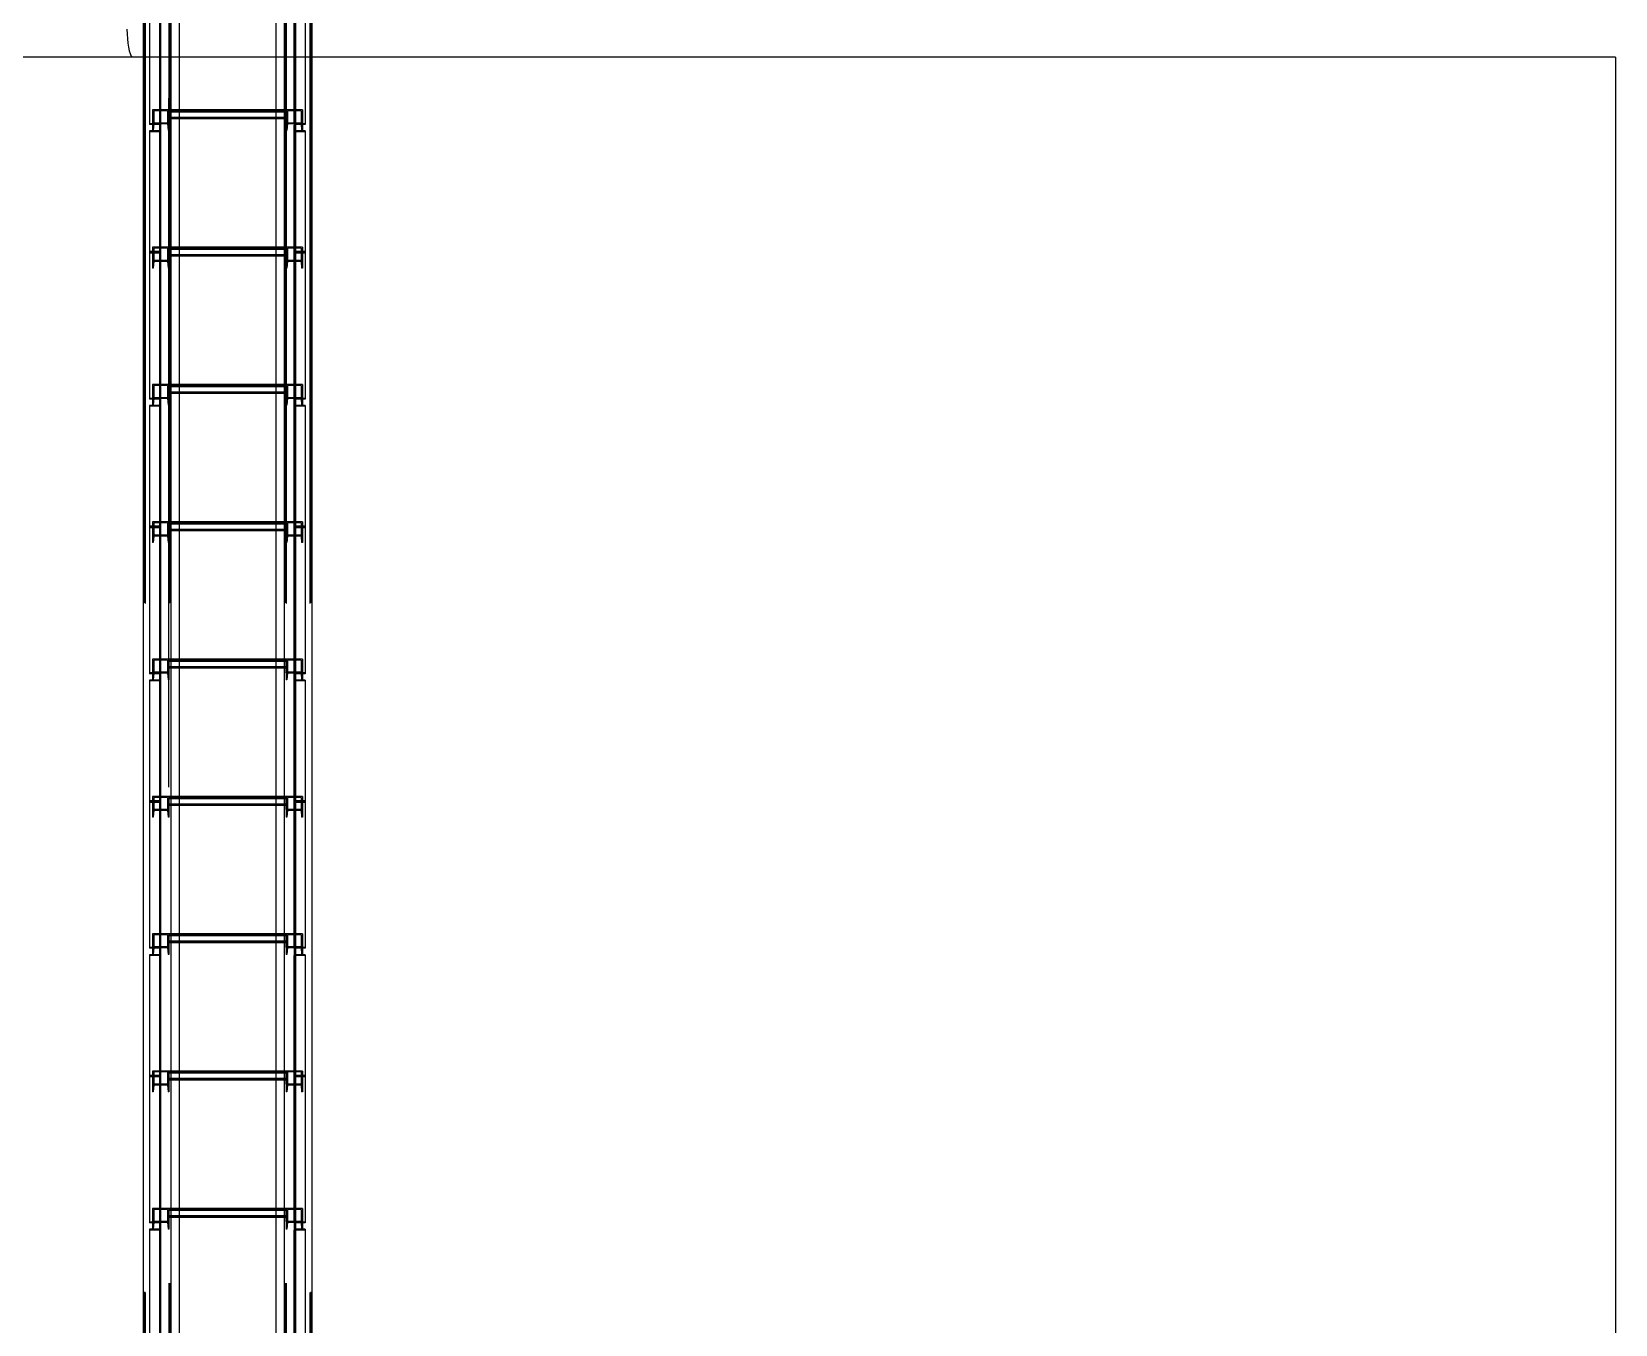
# Model space of a CAD drawing. Header units: millimetres. Extents: x 150209.93 to 150215.05, y 136675.65 to 136679.93.
# Drawn here: x 150210.7152 to 150210.9451, y 136676.9328 to 136677.1204 of the extents above; entities that cross this region are included whole.
import ezdxf

# ---------------------------------------------------------------- set-up
doc = ezdxf.new("R2010")
doc.units = ezdxf.units.MM
doc.header["$LTSCALE"] = 0.25
for name, pattern in [('XKITLINE00', [0]), ('XKITLINE02', [4, 2, -2]), ('XKITLINE03', [6, 3, -1, 1, -1])]:
    doc.linetypes.add(name, pattern=pattern)

# ---------------------------------------------------------------- blocks, each defined once
blk = doc.blocks.new('çatıı')
at = {"color": 116, "linetype": 'XKITLINE02', "true_color": 0x136734}
for p, q in [((9034.6, 7540.3), (9034.6, 5898.6)), ((9035.5, 7540.2), (9035.5, 5898.7)), ((9118.8, 7540.2), (9118.8, 5898.7)), ((9119.6, 7540.3), (9119.6, 5898.6)), ((9015.9, 7534), (9015.9, 5930.4)), ((9016.8, 7534), (9016.8, 5889.3)), ((9017.3, 7533.5), (9017.3, 5888.5)), ((9034.5, 7533.5), (9034.5, 5888.5)), ((9035.1, 7534), (9035.1, 5889.3)), ((9118.3, 7534), (9118.3, 5888.4)), ((9119.2, 7534), (9119.2, 5889.3)), ((9119.7, 7533.5), (9119.7, 5888.5)), ((9136.9, 7533.5), (9136.9, 5888.5)), ((9137.5, 7534), (9137.5, 5889.3)), ((9020.6, 7487.6), (9020.6, 7381.2)), ((9027.8, 7487), (9027.8, 7376.4)), ((9028.6, 7487.6), (9028.6, 7376.4)), ((9125.6, 7487.6), (9125.6, 7376.4)), ((9126.4, 7487), (9126.4, 7376.4)), ((9133.6, 7487.6), (9133.6, 7381.2)), ((9015.9, 7473.8), (9015.9, 7430)), ((9035.9, 7478.5), (9035.9, 7430)), ((9042.1, 7479.9), (9042.1, 5900.2)), ((9112.1, 7470.6), (9112.1, 5900.2)), ((9118.3, 7470.6), (9118.3, 7430)), ((9138.3, 7470.6), (9138.3, 7430)), ((9042.1, 7430.3), (9042.1, 7430)), ((9112.1, 7430.3), (9112.1, 7430)), ((9022.6, 7391.7), (9022.6, 7376.7)), ((9034.6, 7391.7), (9022.6, 7391.7)), ((9023.7, 7391), (9023.3, 7386.2)), ((9033.6, 7391), (9023.7, 7391)), ((9023.7, 7391), (9023.7, 7381.5)), ((9033.6, 7391), (9034, 7386.2)), ((9033.6, 7391), (9033.6, 7381.5)), ((9034.6, 7391.7), (9034.6, 7376.7)), ((9034.6, 7391.7), (9034.6, 7385.2)), ((9042.1, 7391.7), (9034.6, 7391.7)), ((9119.6, 7390.9), (9034.6, 7390.9)), ((9042.1, 7390.7), (9034.6, 7390.7)), ((9119.6, 7390.1), (9034.6, 7390.1)), ((9119.6, 7391.7), (9112.1, 7391.7)), ((9119.6, 7390.7), (9112.1, 7390.7)), ((9119.6, 7391.7), (9119.6, 7382.2)), ((9119.6, 7391.7), (9119.6, 7386.2)), ((9131.6, 7391.7), (9119.6, 7391.7)), ((9119.6, 7391.7), (9119.6, 7385.2)), ((9120.7, 7391), (9120.3, 7386.2)), ((9120.7, 7391), (9120.7, 7381.5)), ((9130.5, 7391), (9120.7, 7391)), ((9130.5, 7391), (9130.5, 7381.5)), ((9130.5, 7391), (9130.9, 7386.2)), ((9131.6, 7391.7), (9131.6, 7382.2)), ((9131.6, 7391.7), (9131.6, 7386.2)), ((9028.6, 7381.7), (9020.6, 7381.7)), ((9027.8, 7381.2), (9020.6, 7381.2)), ((9023.3, 7386.2), (9022.6, 7386.2)), ((9034.6, 7382.2), (9022.6, 7382.2)), ((9023.3, 7386.2), (9023.3, 7376.7)), ((9023.7, 7381.5), (9023.3, 7376.7)), ((9033.6, 7381.5), (9023.7, 7381.5)), ((9028.6, 7382.2), (9027.8, 7382.2)), ((9027.8, 7382.2), (9027.8, 7376.6)), ((9027.8, 7382.2), (9027.8, 7288.9)), ((9028.6, 7382.2), (9028.6, 7375.9)), ((9028.6, 7382.2), (9028.6, 7288.3)), ((9033.6, 7381.5), (9034, 7376.7)), ((9034.6, 7386.2), (9034, 7386.2)), ((9034, 7386.2), (9034, 7376.7)), ((9119.6, 7386.2), (9034.6, 7386.2)), ((9119.6, 7386.2), (9034.6, 7386.2)), ((9119.6, 7385.3), (9034.6, 7385.3)), ((9042.1, 7385.2), (9034.6, 7385.2)), ((9119.6, 7385.2), (9112.1, 7385.2)), ((9119.6, 7386.2), (9119.6, 7376.7)), ((9120.3, 7386.2), (9119.6, 7386.2)), ((9119.6, 7382.2), (9119.6, 7376.7)), ((9131.6, 7382.2), (9119.6, 7382.2)), ((9120.3, 7386.2), (9120.3, 7376.7)), ((9120.7, 7381.5), (9120.3, 7376.7)), ((9130.5, 7381.5), (9120.7, 7381.5)), ((9125.6, 7382.2), (9125.6, 7288.3)), ((9126.4, 7382.2), (9125.6, 7382.2)), ((9133.6, 7381.7), (9125.6, 7381.7)), ((9126.4, 7382.2), (9126.4, 7288.9)), ((9133.6, 7381.2), (9126.4, 7381.2)), ((9130.5, 7381.5), (9130.9, 7376.7)), ((9130.9, 7386.2), (9130.9, 7376.7)), ((9131.6, 7386.2), (9130.9, 7386.2)), ((9131.6, 7386.2), (9131.6, 7376.7)), ((9131.6, 7382.2), (9131.6, 7376.7)), ((9027.8, 7376.6), (9020.6, 7376.6)), ((9020.6, 7376.6), (9020.6, 7375.9)), ((9020.6, 7376.6), (9020.6, 7288.3)), ((9028.6, 7375.9), (9020.6, 7375.9)), ((9023.3, 7376.7), (9022.6, 7376.7)), ((9028.6, 7376.4), (9027.8, 7376.4)), ((9034.6, 7376.7), (9034, 7376.7)), ((9120.3, 7376.7), (9119.6, 7376.7)), ((9126.4, 7376.4), (9125.6, 7376.4)), ((9133.6, 7375.9), (9125.6, 7375.9)), ((9133.6, 7376.6), (9126.4, 7376.6)), ((9131.6, 7376.7), (9130.9, 7376.7)), ((9133.6, 7376.6), (9133.6, 7288.3)), ((9027.8, 7288.9), (9020.6, 7288.9)), ((9020.6, 7288.3), (9020.6, 7287.8)), ((9028.6, 7288.3), (9020.6, 7288.3)), ((9020.6, 7288.3), (9020.6, 7181.9)), ((9028.6, 7288.3), (9020.6, 7288.3)), ((9027.8, 7287.8), (9020.6, 7287.8)), ((9022.6, 7292.1), (9022.6, 7286.6)), ((9034.6, 7292.1), (9022.6, 7292.1)), ((9022.6, 7292.1), (9022.6, 7277)), ((9023.3, 7286.6), (9022.6, 7286.6)), ((9023.7, 7291.4), (9023.3, 7286.6)), ((9023.3, 7286.6), (9023.3, 7277)), ((9033.6, 7291.4), (9023.7, 7291.4)), ((9023.7, 7291.4), (9023.7, 7281.8)), ((9028.6, 7294.6), (9027.8, 7294.6)), ((9027.8, 7287.8), (9027.8, 7281.8)), ((9027.8, 7287.8), (9027.8, 7177.1)), ((9028.6, 7288.3), (9028.6, 7177.1)), ((9033.6, 7291.4), (9034, 7286.6)), ((9033.6, 7291.4), (9033.6, 7281.8)), ((9034.6, 7286.6), (9034, 7286.6)), ((9034, 7286.6), (9034, 7277)), ((9034.6, 7292.1), (9034.6, 7286.6)), ((9034.6, 7292.1), (9034.6, 7277)), ((9034.6, 7292.1), (9034.6, 7285.6)), ((9042.1, 7292.1), (9034.6, 7292.1)), ((9119.6, 7291.3), (9034.6, 7291.3)), ((9042.1, 7291), (9034.6, 7291)), ((9119.6, 7290.4), (9034.6, 7290.4)), ((9119.6, 7286.6), (9034.6, 7286.6)), ((9119.6, 7286.5), (9034.6, 7286.5)), ((9119.6, 7285.6), (9034.6, 7285.6)), ((9119.6, 7292.1), (9112.1, 7292.1)), ((9119.6, 7291), (9112.1, 7291)), ((9119.6, 7292.1), (9119.6, 7282.5)), ((9119.6, 7292.1), (9119.6, 7286.6)), ((9131.6, 7292.1), (9119.6, 7292.1)), ((9119.6, 7292.1), (9119.6, 7285.6)), ((9119.6, 7286.6), (9119.6, 7277)), ((9120.3, 7286.6), (9119.6, 7286.6)), ((9120.7, 7291.4), (9120.3, 7286.6)), ((9120.3, 7286.6), (9120.3, 7277)), ((9120.7, 7291.4), (9120.7, 7281.8)), ((9130.5, 7291.4), (9120.7, 7291.4)), ((9125.6, 7294.6), (9125.6, 7288.3)), ((9126.4, 7294.6), (9125.6, 7294.6)), ((9125.6, 7288.3), (9125.6, 7177.1)), ((9133.6, 7288.3), (9125.6, 7288.3)), ((9133.6, 7288.3), (9125.6, 7288.3)), ((9126.4, 7294.6), (9126.4, 7288.9)), ((9133.6, 7288.9), (9126.4, 7288.9)), ((9126.4, 7287.8), (9126.4, 7177.1)), ((9133.6, 7287.8), (9126.4, 7287.8)), ((9130.5, 7291.4), (9130.5, 7281.8)), ((9130.5, 7291.4), (9130.9, 7286.6)), ((9130.9, 7286.6), (9130.9, 7277)), ((9131.6, 7286.6), (9130.9, 7286.6)), ((9131.6, 7292.1), (9131.6, 7282.5)), ((9131.6, 7292.1), (9131.6, 7286.6)), ((9131.6, 7286.6), (9131.6, 7277)), ((9133.6, 7288.9), (9133.6, 7288.3)), ((9133.6, 7288.3), (9133.6, 7181.9)), ((9034.6, 7282.5), (9022.6, 7282.5)), ((9023.3, 7277), (9022.6, 7277)), ((9023.7, 7281.8), (9023.3, 7277)), ((9033.6, 7281.8), (9023.7, 7281.8)), ((9028.6, 7283), (9027.8, 7283)), ((9028.6, 7282.5), (9028.6, 7182.4)), ((9033.6, 7281.8), (9034, 7277)), ((9034.6, 7277), (9034, 7277)), ((9042.1, 7285.6), (9034.6, 7285.6)), ((9119.6, 7285.6), (9112.1, 7285.6)), ((9119.6, 7282.5), (9119.6, 7277)), ((9131.6, 7282.5), (9119.6, 7282.5)), ((9120.3, 7277), (9119.6, 7277)), ((9120.7, 7281.8), (9120.3, 7277)), ((9130.5, 7281.8), (9120.7, 7281.8)), ((9126.4, 7283), (9125.6, 7283)), ((9130.5, 7281.8), (9130.9, 7277)), ((9131.6, 7277), (9130.9, 7277)), ((9131.6, 7282.5), (9131.6, 7277)), ((9028.6, 7182.4), (9020.6, 7182.4)), ((9022.6, 7192.4), (9022.6, 7186.9)), ((9034.6, 7192.4), (9022.6, 7192.4)), ((9022.6, 7192.4), (9022.6, 7182.4)), ((9023.3, 7186.9), (9022.6, 7186.9)), ((9022.6, 7186.9), (9022.6, 7177.4)), ((9034.6, 7182.9), (9022.6, 7182.9)), ((9022.6, 7182.4), (9022.6, 7177.4)), ((9023.7, 7191.7), (9023.3, 7186.9)), ((9023.3, 7186.9), (9023.3, 7177.4)), ((9023.7, 7182.2), (9023.3, 7177.4)), ((9033.6, 7191.7), (9023.7, 7191.7)), ((9023.7, 7191.7), (9023.7, 7182.2)), ((9033.6, 7182.2), (9023.7, 7182.2)), ((9028.6, 7182.9), (9027.8, 7182.9)), ((9027.8, 7182.9), (9027.8, 7177.3)), ((9027.8, 7182.9), (9027.8, 7089.7)), ((9028.6, 7182.9), (9028.6, 7176.7)), ((9028.6, 7182.9), (9028.6, 7089)), ((9033.6, 7191.7), (9034, 7186.9)), ((9033.6, 7191.7), (9033.6, 7182.2)), ((9033.6, 7182.2), (9034, 7177.4)), ((9034.6, 7186.9), (9034, 7186.9)), ((9034, 7186.9), (9034, 7177.4)), ((9034.6, 7192.4), (9034.6, 7185.9)), ((9042.1, 7192.4), (9034.6, 7192.4)), ((9034.6, 7192.4), (9034.6, 7186.9)), ((9034.6, 7192.4), (9034.6, 7182.9)), ((9119.6, 7191.6), (9034.6, 7191.6)), ((9042.1, 7191.4), (9034.6, 7191.4)), ((9119.6, 7190.8), (9034.6, 7190.8)), ((9119.6, 7186.9), (9034.6, 7186.9)), ((9119.6, 7186.9), (9034.6, 7186.9)), ((9034.6, 7186.9), (9034.6, 7177.4)), ((9119.6, 7186), (9034.6, 7186)), ((9042.1, 7185.9), (9034.6, 7185.9)), ((9034.6, 7182.9), (9034.6, 7177.4)), ((9119.6, 7192.4), (9112.1, 7192.4)), ((9119.6, 7191.4), (9112.1, 7191.4)), ((9119.6, 7185.9), (9112.1, 7185.9)), ((9119.6, 7192.4), (9119.6, 7182.9)), ((9119.6, 7192.4), (9119.6, 7186.9)), ((9131.6, 7192.4), (9119.6, 7192.4)), ((9119.6, 7192.4), (9119.6, 7185.9)), ((9119.6, 7186.9), (9119.6, 7177.4)), ((9120.3, 7186.9), (9119.6, 7186.9)), ((9119.6, 7182.9), (9119.6, 7177.4)), ((9131.6, 7182.9), (9119.6, 7182.9)), ((9120.7, 7191.7), (9120.3, 7186.9)), ((9120.3, 7186.9), (9120.3, 7177.4)), ((9120.7, 7182.2), (9120.3, 7177.4)), ((9120.7, 7191.7), (9120.7, 7182.2)), ((9130.5, 7191.7), (9120.7, 7191.7)), ((9130.5, 7182.2), (9120.7, 7182.2)), ((9125.6, 7182.9), (9125.6, 7089)), ((9126.4, 7182.9), (9125.6, 7182.9)), ((9125.6, 7182.4), (9125.6, 7177.1)), ((9133.6, 7182.4), (9125.6, 7182.4)), ((9126.4, 7182.9), (9126.4, 7089.7)), ((9130.5, 7191.7), (9130.5, 7182.2)), ((9130.5, 7191.7), (9130.9, 7186.9)), ((9130.5, 7182.2), (9130.9, 7177.4)), ((9130.9, 7186.9), (9130.9, 7177.4)), ((9131.6, 7186.9), (9130.9, 7186.9)), ((9131.6, 7192.4), (9131.6, 7182.9)), ((9131.6, 7192.4), (9131.6, 7186.9)), ((9131.6, 7186.9), (9131.6, 7177.4)), ((9131.6, 7182.9), (9131.6, 7177.4)), ((9133.6, 7182.4), (9133.6, 7181.9)), ((9027.8, 7181.9), (9020.6, 7181.9)), ((9027.8, 7177.3), (9020.6, 7177.3)), ((9020.6, 7177.3), (9020.6, 7176.7)), ((9020.6, 7177.3), (9020.6, 7089)), ((9028.6, 7176.7), (9020.6, 7176.7)), ((9023.3, 7177.4), (9022.6, 7177.4)), ((9028.6, 7177.1), (9027.8, 7177.1)), ((9034.6, 7177.4), (9034, 7177.4)), ((9120.3, 7177.4), (9119.6, 7177.4)), ((9126.4, 7177.1), (9125.6, 7177.1)), ((9133.6, 7176.7), (9125.6, 7176.7)), ((9126.4, 7181.9), (9126.4, 7177.1)), ((9133.6, 7181.9), (9126.4, 7181.9)), ((9133.6, 7177.3), (9126.4, 7177.3)), ((9131.6, 7177.4), (9130.9, 7177.4)), ((9133.6, 7177.3), (9133.6, 7089)), ((9022.6, 7092.8), (9022.6, 7077.8)), ((9034.6, 7092.8), (9022.6, 7092.8)), ((9023.7, 7092.1), (9023.3, 7087.3)), ((9033.6, 7092.1), (9023.7, 7092.1)), ((9023.7, 7092.1), (9023.7, 7082.5)), ((9028.6, 7095.3), (9027.8, 7095.3)), ((9033.6, 7092.1), (9034, 7087.3)), ((9033.6, 7092.1), (9033.6, 7082.5)), ((9034.6, 7092.8), (9034.6, 7086.3)), ((9042.1, 7092.8), (9034.6, 7092.8)), ((9034.6, 7092.8), (9034.6, 7077.8)), ((9119.6, 7092), (9034.6, 7092)), ((9042.1, 7091.8), (9034.6, 7091.8)), ((9119.6, 7091.2), (9034.6, 7091.2)), ((9119.6, 7092.8), (9112.1, 7092.8)), ((9119.6, 7091.8), (9112.1, 7091.8)), ((9119.6, 7092.8), (9119.6, 7083.2)), ((9119.6, 7092.8), (9119.6, 7087.3)), ((9131.6, 7092.8), (9119.6, 7092.8)), ((9119.6, 7092.8), (9119.6, 7086.3)), ((9120.7, 7092.1), (9120.3, 7087.3)), ((9120.7, 7092.1), (9120.7, 7082.5)), ((9130.5, 7092.1), (9120.7, 7092.1)), ((9125.6, 7095.3), (9125.6, 7089)), ((9126.4, 7095.3), (9125.6, 7095.3)), ((9126.4, 7095.3), (9126.4, 7089.7)), ((9130.5, 7092.1), (9130.5, 7082.5)), ((9130.5, 7092.1), (9130.9, 7087.3)), ((9131.6, 7092.8), (9131.6, 7083.2)), ((9131.6, 7092.8), (9131.6, 7087.3)), ((9027.8, 7089.7), (9020.6, 7089.7)), ((9020.6, 7089), (9020.6, 7088.5)), ((9028.6, 7089), (9020.6, 7089)), ((9020.6, 7089), (9020.6, 6982.6)), ((9028.6, 7089), (9020.6, 7089)), ((9027.8, 7088.5), (9020.6, 7088.5)), ((9023.3, 7087.3), (9022.6, 7087.3)), ((9034.6, 7083.2), (9022.6, 7083.2)), ((9023.3, 7087.3), (9023.3, 7077.8)), ((9023.7, 7082.5), (9023.3, 7077.8)), ((9033.6, 7082.5), (9023.7, 7082.5)), ((9027.8, 7088.5), (9027.8, 7082.5)), ((9027.8, 7088.5), (9027.8, 6977.9)), ((9028.6, 7083.7), (9027.8, 7083.7)), ((9028.6, 7089), (9028.6, 6977.9)), ((9028.6, 7083.2), (9028.6, 6983.2)), ((9033.6, 7082.5), (9034, 7077.8)), ((9034.6, 7087.3), (9034, 7087.3)), ((9034, 7087.3), (9034, 7077.8)), ((9119.6, 7087.3), (9034.6, 7087.3)), ((9119.6, 7087.3), (9034.6, 7087.3)), ((9119.6, 7086.3), (9034.6, 7086.3)), ((9042.1, 7086.3), (9034.6, 7086.3)), ((9119.6, 7086.3), (9112.1, 7086.3)), ((9119.6, 7087.3), (9119.6, 7077.8)), ((9120.3, 7087.3), (9119.6, 7087.3)), ((9119.6, 7083.2), (9119.6, 7077.8)), ((9131.6, 7083.2), (9119.6, 7083.2)), ((9120.3, 7087.3), (9120.3, 7077.8)), ((9120.7, 7082.5), (9120.3, 7077.8)), ((9130.5, 7082.5), (9120.7, 7082.5)), ((9133.6, 7089), (9125.6, 7089)), ((9125.6, 7089), (9125.6, 6977.9)), ((9133.6, 7089), (9125.6, 7089)), ((9126.4, 7083.7), (9125.6, 7083.7)), ((9133.6, 7089.7), (9126.4, 7089.7)), ((9126.4, 7088.5), (9126.4, 6977.9)), ((9133.6, 7088.5), (9126.4, 7088.5)), ((9130.5, 7082.5), (9130.9, 7077.8)), ((9130.9, 7087.3), (9130.9, 7077.8)), ((9131.6, 7087.3), (9130.9, 7087.3)), ((9131.6, 7087.3), (9131.6, 7077.8)), ((9131.6, 7083.2), (9131.6, 7077.8)), ((9133.6, 7089.7), (9133.6, 7089)), ((9133.6, 7089), (9133.6, 6982.6)), ((9023.3, 7077.8), (9022.6, 7077.8)), ((9034.6, 7077.8), (9034, 7077.8)), ((9120.3, 7077.8), (9119.6, 7077.8)), ((9131.6, 7077.8), (9130.9, 7077.8)), ((9022.6, 6993.2), (9022.6, 6987.7)), ((9034.6, 6993.2), (9022.6, 6993.2)), ((9022.6, 6993.2), (9022.6, 6983.2)), ((9023.3, 6987.7), (9022.6, 6987.7)), ((9022.6, 6987.7), (9022.6, 6978.1)), ((9023.7, 6992.5), (9023.3, 6987.7)), ((9023.3, 6987.7), (9023.3, 6978.1)), ((9033.6, 6992.5), (9023.7, 6992.5)), ((9023.7, 6992.5), (9023.7, 6982.9)), ((9033.6, 6992.5), (9034, 6987.7)), ((9033.6, 6992.5), (9033.6, 6982.9)), ((9034.6, 6987.7), (9034, 6987.7)), ((9034, 6987.7), (9034, 6978.1)), ((9034.6, 6993.2), (9034.6, 6987.7)), ((9034.6, 6993.2), (9034.6, 6983.6)), ((9034.6, 6993.2), (9034.6, 6986.7)), ((9042.1, 6993.2), (9034.6, 6993.2)), ((9119.6, 6992.4), (9034.6, 6992.4)), ((9042.1, 6992.1), (9034.6, 6992.1)), ((9119.6, 6991.5), (9034.6, 6991.5)), ((9034.6, 6987.7), (9034.6, 6978.1)), ((9119.6, 6987.7), (9034.6, 6987.7)), ((9119.6, 6987.6), (9034.6, 6987.6)), ((9119.6, 6993.2), (9112.1, 6993.2)), ((9119.6, 6992.1), (9112.1, 6992.1)), ((9119.6, 6993.2), (9119.6, 6983.6)), ((9119.6, 6993.2), (9119.6, 6987.7)), ((9131.6, 6993.2), (9119.6, 6993.2)), ((9119.6, 6993.2), (9119.6, 6986.7)), ((9119.6, 6987.7), (9119.6, 6978.1)), ((9120.3, 6987.7), (9119.6, 6987.7)), ((9120.7, 6992.5), (9120.3, 6987.7)), ((9120.3, 6987.7), (9120.3, 6978.1)), ((9120.7, 6992.5), (9120.7, 6982.9)), ((9130.5, 6992.5), (9120.7, 6992.5)), ((9130.5, 6992.5), (9130.5, 6982.9)), ((9130.5, 6992.5), (9130.9, 6987.7)), ((9130.9, 6987.7), (9130.9, 6978.1)), ((9131.6, 6987.7), (9130.9, 6987.7)), ((9131.6, 6993.2), (9131.6, 6983.6)), ((9131.6, 6993.2), (9131.6, 6987.7)), ((9131.6, 6987.7), (9131.6, 6978.1)), ((9028.6, 6983.2), (9020.6, 6983.2)), ((9027.8, 6982.6), (9020.6, 6982.6)), ((9027.8, 6978), (9020.6, 6978)), ((9020.6, 6978), (9020.6, 6977.4)), ((9020.6, 6978), (9020.6, 6889.8)), ((9028.6, 6977.4), (9020.6, 6977.4)), ((9034.6, 6983.6), (9022.6, 6983.6)), ((9022.6, 6983.2), (9022.6, 6978.1)), ((9023.3, 6978.1), (9022.6, 6978.1)), ((9023.7, 6982.9), (9023.3, 6978.1)), ((9033.6, 6982.9), (9023.7, 6982.9)), ((9028.6, 6983.7), (9027.8, 6983.7)), ((9027.8, 6983.7), (9027.8, 6978)), ((9027.8, 6983.7), (9027.8, 6890.4)), ((9028.6, 6977.9), (9027.8, 6977.9)), ((9028.6, 6983.7), (9028.6, 6977.4)), ((9028.6, 6983.7), (9028.6, 6889.8)), ((9033.6, 6982.9), (9034, 6978.1)), ((9034.6, 6978.1), (9034, 6978.1)), ((9119.6, 6986.7), (9034.6, 6986.7)), ((9042.1, 6986.7), (9034.6, 6986.7)), ((9034.6, 6983.6), (9034.6, 6978.1)), ((9119.6, 6986.7), (9112.1, 6986.7)), ((9119.6, 6983.6), (9119.6, 6978.1)), ((9131.6, 6983.6), (9119.6, 6983.6)), ((9120.3, 6978.1), (9119.6, 6978.1)), ((9120.7, 6982.9), (9120.3, 6978.1)), ((9130.5, 6982.9), (9120.7, 6982.9)), ((9125.6, 6983.7), (9125.6, 6889.8)), ((9126.4, 6983.7), (9125.6, 6983.7)), ((9133.6, 6983.2), (9125.6, 6983.2)), ((9126.4, 6977.9), (9125.6, 6977.9)), ((9133.6, 6977.4), (9125.6, 6977.4)), ((9126.4, 6983.7), (9126.4, 6890.4)), ((9133.6, 6982.6), (9126.4, 6982.6)), ((9133.6, 6978), (9126.4, 6978)), ((9130.5, 6982.9), (9130.9, 6978.1)), ((9131.6, 6978.1), (9130.9, 6978.1)), ((9131.6, 6983.6), (9131.6, 6978.1)), ((9133.6, 6978), (9133.6, 6889.8)), ((9028.6, 6896), (9027.8, 6896)), ((9125.6, 6896), (9125.6, 6889.8)), ((9126.4, 6896), (9125.6, 6896)), ((9126.4, 6896), (9126.4, 6890.4)), ((9027.8, 6890.4), (9020.6, 6890.4)), ((9028.6, 6889.8), (9020.6, 6889.8)), ((9020.6, 6889.8), (9020.6, 6889.2)), ((9028.6, 6889.8), (9020.6, 6889.8)), ((9020.6, 6889.8), (9020.6, 6783.4)), ((9027.8, 6889.2), (9020.6, 6889.2)), ((9022.6, 6893.5), (9022.6, 6878.5)), ((9034.6, 6893.5), (9022.6, 6893.5)), ((9023.3, 6888), (9022.6, 6888)), ((9034.6, 6884), (9022.6, 6884)), ((9023.7, 6892.8), (9023.3, 6888)), ((9023.3, 6888), (9023.3, 6878.5)), ((9033.6, 6892.8), (9023.7, 6892.8)), ((9023.7, 6892.8), (9023.7, 6883.3)), ((9027.8, 6889.2), (9027.8, 6883.3)), ((9027.8, 6889.2), (9027.8, 6778.6)), ((9028.6, 6884.4), (9027.8, 6884.4)), ((9028.6, 6889.8), (9028.6, 6778.6)), ((9028.6, 6884), (9028.6, 6783.9)), ((9033.6, 6892.8), (9034, 6888)), ((9033.6, 6892.8), (9033.6, 6883.3)), ((9034.6, 6888), (9034, 6888)), ((9034, 6888), (9034, 6878.5)), ((9034.6, 6893.5), (9034.6, 6878.5)), ((9034.6, 6893.5), (9034.6, 6887)), ((9042.1, 6893.5), (9034.6, 6893.5)), ((9119.6, 6892.7), (9034.6, 6892.7)), ((9042.1, 6892.5), (9034.6, 6892.5)), ((9119.6, 6891.9), (9034.6, 6891.9)), ((9119.6, 6888), (9034.6, 6888)), ((9119.6, 6888), (9034.6, 6888)), ((9119.6, 6887.1), (9034.6, 6887.1)), ((9042.1, 6887), (9034.6, 6887)), ((9119.6, 6893.5), (9112.1, 6893.5)), ((9119.6, 6892.5), (9112.1, 6892.5)), ((9119.6, 6887), (9112.1, 6887)), ((9119.6, 6893.5), (9119.6, 6884)), ((9119.6, 6893.5), (9119.6, 6888)), ((9131.6, 6893.5), (9119.6, 6893.5)), ((9119.6, 6893.5), (9119.6, 6887)), ((9119.6, 6888), (9119.6, 6878.5)), ((9120.3, 6888), (9119.6, 6888)), ((9119.6, 6884), (9119.6, 6878.5)), ((9131.6, 6884), (9119.6, 6884)), ((9120.7, 6892.8), (9120.3, 6888)), ((9120.3, 6888), (9120.3, 6878.5)), ((9120.7, 6892.8), (9120.7, 6883.3)), ((9130.5, 6892.8), (9120.7, 6892.8)), ((9133.6, 6889.8), (9125.6, 6889.8)), ((9125.6, 6889.8), (9125.6, 6778.6)), ((9133.6, 6889.8), (9125.6, 6889.8)), ((9126.4, 6884.4), (9125.6, 6884.4)), ((9133.6, 6890.4), (9126.4, 6890.4)), ((9126.4, 6889.2), (9126.4, 6778.6)), ((9133.6, 6889.2), (9126.4, 6889.2)), ((9130.5, 6892.8), (9130.5, 6883.3)), ((9130.5, 6892.8), (9130.9, 6888)), ((9130.9, 6888), (9130.9, 6878.5)), ((9131.6, 6888), (9130.9, 6888)), ((9131.6, 6893.5), (9131.6, 6884)), ((9131.6, 6893.5), (9131.6, 6888)), ((9131.6, 6888), (9131.6, 6878.5)), ((9131.6, 6884), (9131.6, 6878.5)), ((9133.6, 6890.4), (9133.6, 6889.8)), ((9133.6, 6889.8), (9133.6, 6783.4)), ((9023.3, 6878.5), (9022.6, 6878.5)), ((9023.7, 6883.3), (9023.3, 6878.5)), ((9033.6, 6883.3), (9023.7, 6883.3)), ((9033.6, 6883.3), (9034, 6878.5)), ((9034.6, 6878.5), (9034, 6878.5)), ((9120.3, 6878.5), (9119.6, 6878.5)), ((9120.7, 6883.3), (9120.3, 6878.5)), ((9130.5, 6883.3), (9120.7, 6883.3)), ((9130.5, 6883.3), (9130.9, 6878.5)), ((9131.6, 6878.5), (9130.9, 6878.5)), ((9022.6, 6793.9), (9022.6, 6788.4)), ((9034.6, 6793.9), (9022.6, 6793.9)), ((9022.6, 6793.9), (9022.6, 6783.9)), ((9023.7, 6793.2), (9023.3, 6788.4)), ((9033.6, 6793.2), (9023.7, 6793.2)), ((9023.7, 6793.2), (9023.7, 6783.6)), ((9033.6, 6793.2), (9034, 6788.4)), ((9033.6, 6793.2), (9033.6, 6783.6)), ((9034.6, 6793.9), (9034.6, 6788.4)), ((9034.6, 6793.9), (9034.6, 6784.3)), ((9034.6, 6793.9), (9034.6, 6787.4)), ((9042.1, 6793.9), (9034.6, 6793.9)), ((9119.6, 6793.1), (9034.6, 6793.1)), ((9042.1, 6792.9), (9034.6, 6792.9)), ((9119.6, 6792.3), (9034.6, 6792.3)), ((9119.6, 6793.9), (9112.1, 6793.9)), ((9119.6, 6792.9), (9112.1, 6792.9)), ((9119.6, 6793.9), (9119.6, 6787.4)), ((9119.6, 6793.9), (9119.6, 6784.3)), ((9119.6, 6793.9), (9119.6, 6788.4)), ((9131.6, 6793.9), (9119.6, 6793.9)), ((9120.7, 6793.2), (9120.3, 6788.4)), ((9120.7, 6793.2), (9120.7, 6783.6)), ((9130.5, 6793.2), (9120.7, 6793.2)), ((9130.5, 6793.2), (9130.5, 6783.6)), ((9130.5, 6793.2), (9130.9, 6788.4)), ((9131.6, 6793.9), (9131.6, 6784.3)), ((9131.6, 6793.9), (9131.6, 6788.4)), ((9028.6, 6783.9), (9020.6, 6783.9)), ((9027.8, 6783.4), (9020.6, 6783.4)), ((9023.3, 6788.4), (9022.6, 6788.4)), ((9022.6, 6788.4), (9022.6, 6778.9)), ((9034.6, 6784.3), (9022.6, 6784.3)), ((9022.6, 6783.9), (9022.6, 6778.9)), ((9023.3, 6788.4), (9023.3, 6778.9)), ((9023.7, 6783.6), (9023.3, 6778.9)), ((9033.6, 6783.6), (9023.7, 6783.6)), ((9028.6, 6784.4), (9027.8, 6784.4)), ((9027.8, 6784.4), (9027.8, 6778.7)), ((9027.8, 6784.4), (9027.8, 6691.1)), ((9028.6, 6784.4), (9028.6, 6778.1)), ((9028.6, 6784.4), (9028.6, 6690.5)), ((9033.6, 6783.6), (9034, 6778.9)), ((9034.6, 6788.4), (9034, 6788.4)), ((9034, 6788.4), (9034, 6778.9)), ((9034.6, 6788.4), (9034.6, 6778.9)), ((9119.6, 6788.4), (9034.6, 6788.4)), ((9119.6, 6788.3), (9034.6, 6788.3)), ((9119.6, 6787.4), (9034.6, 6787.4)), ((9042.1, 6787.4), (9034.6, 6787.4)), ((9034.6, 6784.3), (9034.6, 6778.9)), ((9119.6, 6787.4), (9112.1, 6787.4)), ((9119.6, 6788.4), (9119.6, 6778.9)), ((9120.3, 6788.4), (9119.6, 6788.4)), ((9119.6, 6784.3), (9119.6, 6778.9)), ((9131.6, 6784.3), (9119.6, 6784.3)), ((9120.3, 6788.4), (9120.3, 6778.9)), ((9120.7, 6783.6), (9120.3, 6778.9)), ((9130.5, 6783.6), (9120.7, 6783.6)), ((9125.6, 6784.4), (9125.6, 6690.5)), ((9126.4, 6784.4), (9125.6, 6784.4)), ((9125.6, 6783.9), (9125.6, 6778.6)), ((9133.6, 6783.9), (9125.6, 6783.9)), ((9126.4, 6784.4), (9126.4, 6691.1)), ((9126.4, 6783.4), (9126.4, 6778.6)), ((9133.6, 6783.4), (9126.4, 6783.4)), ((9130.5, 6783.6), (9130.9, 6778.9)), ((9130.9, 6788.4), (9130.9, 6778.9)), ((9131.6, 6788.4), (9130.9, 6788.4)), ((9131.6, 6788.4), (9131.6, 6778.9)), ((9131.6, 6784.3), (9131.6, 6778.9)), ((9133.6, 6783.9), (9133.6, 6783.4)), ((9027.8, 6778.7), (9020.6, 6778.7)), ((9020.6, 6778.7), (9020.6, 6778.1)), ((9020.6, 6778.7), (9020.6, 6690.5)), ((9028.6, 6778.1), (9020.6, 6778.1)), ((9023.3, 6778.9), (9022.6, 6778.9)), ((9028.6, 6778.6), (9027.8, 6778.6)), ((9034.6, 6778.9), (9034, 6778.9)), ((9120.3, 6778.9), (9119.6, 6778.9)), ((9126.4, 6778.6), (9125.6, 6778.6)), ((9133.6, 6778.1), (9125.6, 6778.1)), ((9133.6, 6778.7), (9126.4, 6778.7)), ((9131.6, 6778.9), (9130.9, 6778.9)), ((9133.6, 6778.7), (9133.6, 6690.5)), ((9027.8, 6691.1), (9020.6, 6691.1)), ((9020.6, 6690.5), (9020.6, 6690)), ((9028.6, 6690.5), (9020.6, 6690.5)), ((9020.6, 6690.5), (9020.6, 6584.1)), ((9028.6, 6690.5), (9020.6, 6690.5)), ((9027.8, 6690), (9020.6, 6690)), ((9022.6, 6694.2), (9022.6, 6688.8)), ((9034.6, 6694.2), (9022.6, 6694.2)), ((9022.6, 6694.2), (9022.6, 6684.7)), ((9023.3, 6688.8), (9022.6, 6688.8)), ((9022.6, 6688.8), (9022.6, 6679.2)), ((9023.7, 6693.6), (9023.3, 6688.8)), ((9023.3, 6688.8), (9023.3, 6679.2)), ((9033.6, 6693.6), (9023.7, 6693.6)), ((9023.7, 6693.6), (9023.7, 6684)), ((9028.6, 6696.8), (9027.8, 6696.8)), ((9027.8, 6690), (9027.8, 6684)), ((9027.8, 6690), (9027.8, 6579.3)), ((9028.6, 6690.5), (9028.6, 6579.3)), ((9033.6, 6693.6), (9034, 6688.8)), ((9033.6, 6693.6), (9033.6, 6684)), ((9034.6, 6688.8), (9034, 6688.8)), ((9034, 6688.8), (9034, 6679.2)), ((9034.6, 6694.2), (9034.6, 6688.8)), ((9034.6, 6694.2), (9034.6, 6684.7)), ((9034.6, 6694.2), (9034.6, 6687.7)), ((9042.1, 6694.2), (9034.6, 6694.2)), ((9119.6, 6693.5), (9034.6, 6693.5)), ((9042.1, 6693.2), (9034.6, 6693.2)), ((9119.6, 6692.6), (9034.6, 6692.6)), ((9034.6, 6688.8), (9034.6, 6679.2)), ((9119.6, 6688.8), (9034.6, 6688.8)), ((9119.6, 6688.7), (9034.6, 6688.7)), ((9119.6, 6694.2), (9112.1, 6694.2)), ((9119.6, 6693.2), (9112.1, 6693.2)), ((9119.6, 6694.2), (9119.6, 6684.7)), ((9119.6, 6694.2), (9119.6, 6688.8)), ((9131.6, 6694.2), (9119.6, 6694.2)), ((9119.6, 6694.2), (9119.6, 6687.7)), ((9119.6, 6688.8), (9119.6, 6679.2)), ((9120.3, 6688.8), (9119.6, 6688.8)), ((9120.7, 6693.6), (9120.3, 6688.8)), ((9120.3, 6688.8), (9120.3, 6679.2)), ((9120.7, 6693.6), (9120.7, 6684)), ((9130.5, 6693.6), (9120.7, 6693.6)), ((9125.6, 6696.8), (9125.6, 6690.5)), ((9126.4, 6696.8), (9125.6, 6696.8)), ((9125.6, 6690.5), (9125.6, 6579.3)), ((9133.6, 6690.5), (9125.6, 6690.5)), ((9133.6, 6690.5), (9125.6, 6690.5)), ((9126.4, 6696.8), (9126.4, 6691.1)), ((9133.6, 6691.1), (9126.4, 6691.1)), ((9126.4, 6690), (9126.4, 6579.3)), ((9133.6, 6690), (9126.4, 6690)), ((9130.5, 6693.6), (9130.5, 6684)), ((9130.5, 6693.6), (9130.9, 6688.8)), ((9130.9, 6688.8), (9130.9, 6679.2)), ((9131.6, 6688.8), (9130.9, 6688.8)), ((9131.6, 6694.2), (9131.6, 6684.7)), ((9131.6, 6694.2), (9131.6, 6688.8)), ((9131.6, 6688.8), (9131.6, 6679.2)), ((9133.6, 6691.1), (9133.6, 6690.5)), ((9133.6, 6690.5), (9133.6, 6584.1)), ((9022.6, 6684.7), (9022.6, 6679.2)), ((9034.6, 6684.7), (9022.6, 6684.7)), ((9023.3, 6679.2), (9022.6, 6679.2)), ((9023.7, 6684), (9023.3, 6679.2)), ((9033.6, 6684), (9023.7, 6684)), ((9028.6, 6685.2), (9027.8, 6685.2)), ((9028.6, 6684.7), (9028.6, 6584.6)), ((9033.6, 6684), (9034, 6679.2)), ((9034.6, 6679.2), (9034, 6679.2)), ((9119.6, 6687.8), (9034.6, 6687.8)), ((9042.1, 6687.7), (9034.6, 6687.7)), ((9034.6, 6684.7), (9034.6, 6679.2)), ((9119.6, 6687.7), (9112.1, 6687.7)), ((9119.6, 6684.7), (9119.6, 6679.2)), ((9131.6, 6684.7), (9119.6, 6684.7)), ((9120.3, 6679.2), (9119.6, 6679.2)), ((9120.7, 6684), (9120.3, 6679.2)), ((9130.5, 6684), (9120.7, 6684)), ((9126.4, 6685.2), (9125.6, 6685.2)), ((9130.5, 6684), (9130.9, 6679.2)), ((9131.6, 6679.2), (9130.9, 6679.2)), ((9131.6, 6684.7), (9131.6, 6679.2)), ((9028.6, 6584.6), (9020.6, 6584.6)), ((9022.6, 6594.6), (9022.6, 6579.6)), ((9034.6, 6594.6), (9022.6, 6594.6)), ((9023.3, 6589.1), (9022.6, 6589.1)), ((9034.6, 6585.1), (9022.6, 6585.1)), ((9023.7, 6593.9), (9023.3, 6589.1)), ((9023.3, 6589.1), (9023.3, 6579.6)), ((9033.6, 6593.9), (9023.7, 6593.9)), ((9023.7, 6593.9), (9023.7, 6584.4)), ((9028.6, 6585.1), (9027.8, 6585.1)), ((9027.8, 6585.1), (9027.8, 6579.5)), ((9027.8, 6585.1), (9027.8, 6491.8)), ((9028.6, 6585.1), (9028.6, 6578.8)), ((9028.6, 6585.1), (9028.6, 6491.2)), ((9033.6, 6593.9), (9034, 6589.1)), ((9033.6, 6593.9), (9033.6, 6584.4)), ((9034.6, 6589.1), (9034, 6589.1)), ((9034, 6589.1), (9034, 6579.6)), ((9034.6, 6594.6), (9034.6, 6579.6)), ((9034.6, 6594.6), (9034.6, 6588.1)), ((9042.1, 6594.6), (9034.6, 6594.6)), ((9119.6, 6593.8), (9034.6, 6593.8)), ((9042.1, 6593.6), (9034.6, 6593.6)), ((9119.6, 6593), (9034.6, 6593)), ((9119.6, 6589.1), (9034.6, 6589.1)), ((9119.6, 6589.1), (9034.6, 6589.1)), ((9119.6, 6588.2), (9034.6, 6588.2)), ((9042.1, 6588.1), (9034.6, 6588.1)), ((9119.6, 6594.6), (9112.1, 6594.6)), ((9119.6, 6593.6), (9112.1, 6593.6)), ((9119.6, 6588.1), (9112.1, 6588.1)), ((9119.6, 6594.6), (9119.6, 6588.1)), ((9119.6, 6594.6), (9119.6, 6585.1)), ((9119.6, 6594.6), (9119.6, 6589.1)), ((9131.6, 6594.6), (9119.6, 6594.6)), ((9119.6, 6589.1), (9119.6, 6579.6)), ((9120.3, 6589.1), (9119.6, 6589.1)), ((9119.6, 6585.1), (9119.6, 6579.6)), ((9131.6, 6585.1), (9119.6, 6585.1)), ((9120.7, 6593.9), (9120.3, 6589.1)), ((9120.3, 6589.1), (9120.3, 6579.6)), ((9120.7, 6593.9), (9120.7, 6584.4)), ((9130.5, 6593.9), (9120.7, 6593.9)), ((9125.6, 6585.1), (9125.6, 6491.2)), ((9126.4, 6585.1), (9125.6, 6585.1)), ((9125.6, 6584.6), (9125.6, 6579.3)), ((9133.6, 6584.6), (9125.6, 6584.6)), ((9126.4, 6585.1), (9126.4, 6491.8)), ((9130.5, 6593.9), (9130.5, 6584.4)), ((9130.5, 6593.9), (9130.9, 6589.1)), ((9130.9, 6589.1), (9130.9, 6579.6)), ((9131.6, 6589.1), (9130.9, 6589.1)), ((9131.6, 6594.6), (9131.6, 6585.1)), ((9131.6, 6594.6), (9131.6, 6589.1)), ((9131.6, 6589.1), (9131.6, 6579.6)), ((9131.6, 6585.1), (9131.6, 6579.6)), ((9133.6, 6584.6), (9133.6, 6584.1)), ((9027.8, 6584.1), (9020.6, 6584.1)), ((9027.8, 6579.5), (9020.6, 6579.5)), ((9020.6, 6579.5), (9020.6, 6578.8)), ((9020.6, 6579.5), (9020.6, 6491.2)), ((9028.6, 6578.8), (9020.6, 6578.8)), ((9023.3, 6579.6), (9022.6, 6579.6)), ((9023.7, 6584.4), (9023.3, 6579.6)), ((9033.6, 6584.4), (9023.7, 6584.4)), ((9028.6, 6579.3), (9027.8, 6579.3)), ((9033.6, 6584.4), (9034, 6579.6)), ((9034.6, 6579.6), (9034, 6579.6)), ((9120.3, 6579.6), (9119.6, 6579.6)), ((9120.7, 6584.4), (9120.3, 6579.6)), ((9130.5, 6584.4), (9120.7, 6584.4)), ((9126.4, 6579.3), (9125.6, 6579.3)), ((9133.6, 6578.8), (9125.6, 6578.8)), ((9126.4, 6584.1), (9126.4, 6579.3)), ((9133.6, 6584.1), (9126.4, 6584.1)), ((9133.6, 6579.5), (9126.4, 6579.5)), ((9130.5, 6584.4), (9130.9, 6579.6)), ((9131.6, 6579.6), (9130.9, 6579.6)), ((9133.6, 6579.5), (9133.6, 6491.2))]:
    blk.add_line(p, q, dxfattribs=at)
at = {"color": 1, "linetype": 'XKITLINE03'}
for p, q in [((9034.6, 5900.3), (9034.6, 7540.3)), ((9119.6, 7540.3), (9119.6, 5900.3)), ((9028.6, 5880.8), (9028.6, 7537.7)), ((9125.6, 5880.8), (9125.6, 7537.7)), ((9028.6, 7487.6), (9028.6, 7381.7)), ((9125.6, 7381.7), (9125.6, 7487.6)), ((9034.6, 7391.7), (9034.6, 7382.2)), ((9034.6, 7390.7), (9119.6, 7390.7)), ((9119.6, 7382.2), (9119.6, 7391.7)), ((9028.6, 7375.9), (9028.6, 7288.3)), ((9125.6, 7288.3), (9125.6, 7375.9)), ((9028.6, 7288.3), (9028.6, 7182.4)), ((9034.6, 7292.1), (9034.6, 7282.5)), ((9034.6, 7291), (9119.6, 7291)), ((9119.6, 7282.5), (9119.6, 7292.1)), ((9125.6, 7182.4), (9125.6, 7288.3)), ((9034.6, 7192.4), (9034.6, 7182.9)), ((9034.6, 7191.4), (9119.6, 7191.4)), ((9119.6, 7182.9), (9119.6, 7192.4)), ((9028.6, 7176.7), (9028.6, 7089)), ((9125.6, 7089), (9125.6, 7176.7)), ((9034.6, 7092.8), (9034.6, 7083.2)), ((9034.6, 7091.8), (9119.6, 7091.8)), ((9119.6, 7083.2), (9119.6, 7092.8)), ((9028.6, 7089), (9028.6, 6983.2)), ((9125.6, 6983.2), (9125.6, 7089)), ((9034.6, 6993.2), (9034.6, 6983.6)), ((9034.6, 6992.1), (9119.6, 6992.1)), ((9119.6, 6983.6), (9119.6, 6993.2)), ((9028.6, 6977.4), (9028.6, 6889.8)), ((9125.6, 6889.8), (9125.6, 6977.4)), ((9028.6, 6889.8), (9028.6, 6783.9)), ((9034.6, 6893.5), (9034.6, 6884)), ((9034.6, 6892.5), (9119.6, 6892.5)), ((9119.6, 6884), (9119.6, 6893.5)), ((9125.6, 6783.9), (9125.6, 6889.8)), ((9034.6, 6793.9), (9034.6, 6784.3)), ((9034.6, 6792.9), (9119.6, 6792.9)), ((9119.6, 6784.3), (9119.6, 6793.9)), ((9028.6, 6778.1), (9028.6, 6690.5)), ((9125.6, 6690.5), (9125.6, 6778.1)), ((9028.6, 6690.5), (9028.6, 6584.6)), ((9034.6, 6694.2), (9034.6, 6684.7)), ((9034.6, 6693.2), (9119.6, 6693.2)), ((9119.6, 6684.7), (9119.6, 6694.2)), ((9125.6, 6584.6), (9125.6, 6690.5)), ((9034.6, 6594.6), (9034.6, 6585.1)), ((9034.6, 6593.6), (9119.6, 6593.6)), ((9119.6, 6585.1), (9119.6, 6594.6)), ((9028.6, 6578.8), (9028.6, 6491.2)), ((9125.6, 6491.2), (9125.6, 6578.8))]:
    blk.add_line(p, q, dxfattribs=at)
at = {"color": 8, "linetype": 'XKITLINE00'}
for p, q in [((9004.2, 7450.3), (9004.3, 7446.7)), ((9004.3, 7446.7), (9004.5, 7443.3)), ((9004.5, 7443.3), (9004.8, 7440.1)), ((9004.8, 7440.1), (9005.2, 7437.2)), ((9005.2, 7437.2), (9005.8, 7434.7)), ((9008.6, 7430), (7574.7, 7430)), ((9005.8, 7434.7), (9006.4, 7432.7)), ((9006.4, 7432.7), (9007.1, 7431.2)), ((9006.4, 7432.7), (9007.1, 7431.2)), ((9007.1, 7431.2), (9007.9, 7430.3)), ((9007.1, 7431.2), (9007.9, 7430.3)), ((9008.6, 7430), (9007.9, 7430.3)), ((9008.6, 7430), (9007.9, 7430.3)), ((10084.2, 7430), (9008.6, 7430)), ((10084.2, 7430.1), (10084.2, 6010))]:
    blk.add_line(p, q, dxfattribs=at)
at = {"color": 7, "linetype": 'XKITLINE00'}
for p, q in [((9015.9, 7430), (9015.9, 6010.6)), ((9035.9, 7430), (9035.9, 6010.6)), ((9042.1, 7430), (9042.1, 6010.6)), ((9112.1, 7430), (9112.1, 6010.6)), ((9118.3, 7430), (9118.3, 6010.6)), ((9138.3, 7430), (9138.3, 6010.6)), ((9112.1, 7391.7), (9042.1, 7391.7)), ((9112.1, 7390.7), (9042.1, 7390.7)), ((9112.1, 7385.2), (9042.1, 7385.2)), ((9112.1, 7292.1), (9042.1, 7292.1)), ((9112.1, 7291), (9042.1, 7291)), ((9112.1, 7285.6), (9042.1, 7285.6)), ((9112.1, 7192.4), (9042.1, 7192.4)), ((9112.1, 7191.4), (9042.1, 7191.4)), ((9112.1, 7185.9), (9042.1, 7185.9)), ((9112.1, 7092.8), (9042.1, 7092.8)), ((9112.1, 7091.8), (9042.1, 7091.8)), ((9112.1, 7086.3), (9042.1, 7086.3)), ((9112.1, 6993.2), (9042.1, 6993.2)), ((9112.1, 6992.1), (9042.1, 6992.1)), ((9112.1, 6986.7), (9042.1, 6986.7)), ((9112.1, 6893.5), (9042.1, 6893.5)), ((9112.1, 6892.5), (9042.1, 6892.5)), ((9112.1, 6887), (9042.1, 6887)), ((9112.1, 6793.9), (9042.1, 6793.9)), ((9112.1, 6792.9), (9042.1, 6792.9)), ((9112.1, 6787.4), (9042.1, 6787.4)), ((9112.1, 6694.2), (9042.1, 6694.2)), ((9112.1, 6693.2), (9042.1, 6693.2)), ((9112.1, 6687.7), (9042.1, 6687.7)), ((9112.1, 6594.6), (9042.1, 6594.6)), ((9112.1, 6593.6), (9042.1, 6593.6)), ((9112.1, 6588.1), (9042.1, 6588.1))]:
    blk.add_line(p, q, dxfattribs=at)
at = {"color": 1, "linetype": 'XKITLINE00'}
for centre in [(9034.6, 7391.7), (9034.6, 7390.7), (9119.6, 7391.7), (9119.6, 7390.7), (9028.6, 7381.7), (9034.6, 7382.2), (9119.6, 7382.2), (9125.6, 7381.7), (9028.6, 7375.9), (9125.6, 7375.9), (9028.6, 7288.3), (9028.6, 7288.3), (9034.6, 7292.1), (9034.6, 7291), (9119.6, 7292.1), (9119.6, 7291), (9125.6, 7288.3), (9125.6, 7288.3), (9034.6, 7282.5), (9119.6, 7282.5), (9028.6, 7182.4), (9034.6, 7192.4), (9034.6, 7191.4), (9034.6, 7182.9), (9119.6, 7192.4), (9119.6, 7191.4), (9119.6, 7182.9), (9125.6, 7182.4), (9028.6, 7176.7), (9125.6, 7176.7), (9034.6, 7092.8), (9034.6, 7091.8), (9119.6, 7092.8), (9119.6, 7091.8), (9028.6, 7089), (9028.6, 7089), (9034.6, 7083.2), (9119.6, 7083.2), (9125.6, 7089), (9125.6, 7089), (9034.6, 6993.2), (9034.6, 6992.1), (9119.6, 6993.2), (9119.6, 6992.1), (9028.6, 6983.2), (9028.6, 6977.4), (9034.6, 6983.6), (9119.6, 6983.6), (9125.6, 6983.2), (9125.6, 6977.4), (9028.6, 6889.8), (9028.6, 6889.8), (9034.6, 6893.5), (9034.6, 6892.5), (9034.6, 6884), (9119.6, 6893.5), (9119.6, 6892.5), (9119.6, 6884), (9125.6, 6889.8), (9125.6, 6889.8), (9034.6, 6793.9), (9034.6, 6792.9), (9119.6, 6793.9), (9119.6, 6792.9), (9028.6, 6783.9), (9034.6, 6784.3), (9119.6, 6784.3), (9125.6, 6783.9), (9028.6, 6778.1), (9125.6, 6778.1), (9028.6, 6690.5), (9028.6, 6690.5), (9034.6, 6694.2), (9034.6, 6693.2), (9119.6, 6694.2), (9119.6, 6693.2), (9125.6, 6690.5), (9125.6, 6690.5), (9034.6, 6684.7), (9119.6, 6684.7), (9028.6, 6584.6), (9034.6, 6594.6), (9034.6, 6593.6), (9034.6, 6585.1), (9119.6, 6594.6), (9119.6, 6593.6), (9119.6, 6585.1), (9125.6, 6584.6), (9028.6, 6578.8), (9125.6, 6578.8)]:
    blk.add_circle(centre, 0.05, dxfattribs=at)

msp = doc.modelspace()

# ---------------------------------------------------------------- block references
at = {"xscale": 0.0002000170049888334, "yscale": 0.0002000170049888334, "zscale": 0.0002000170049888334}
msp.add_blockref('çatıı', (150208.92807, 136675.63059), dxfattribs=at)

doc.saveas('drawing.dxf')
